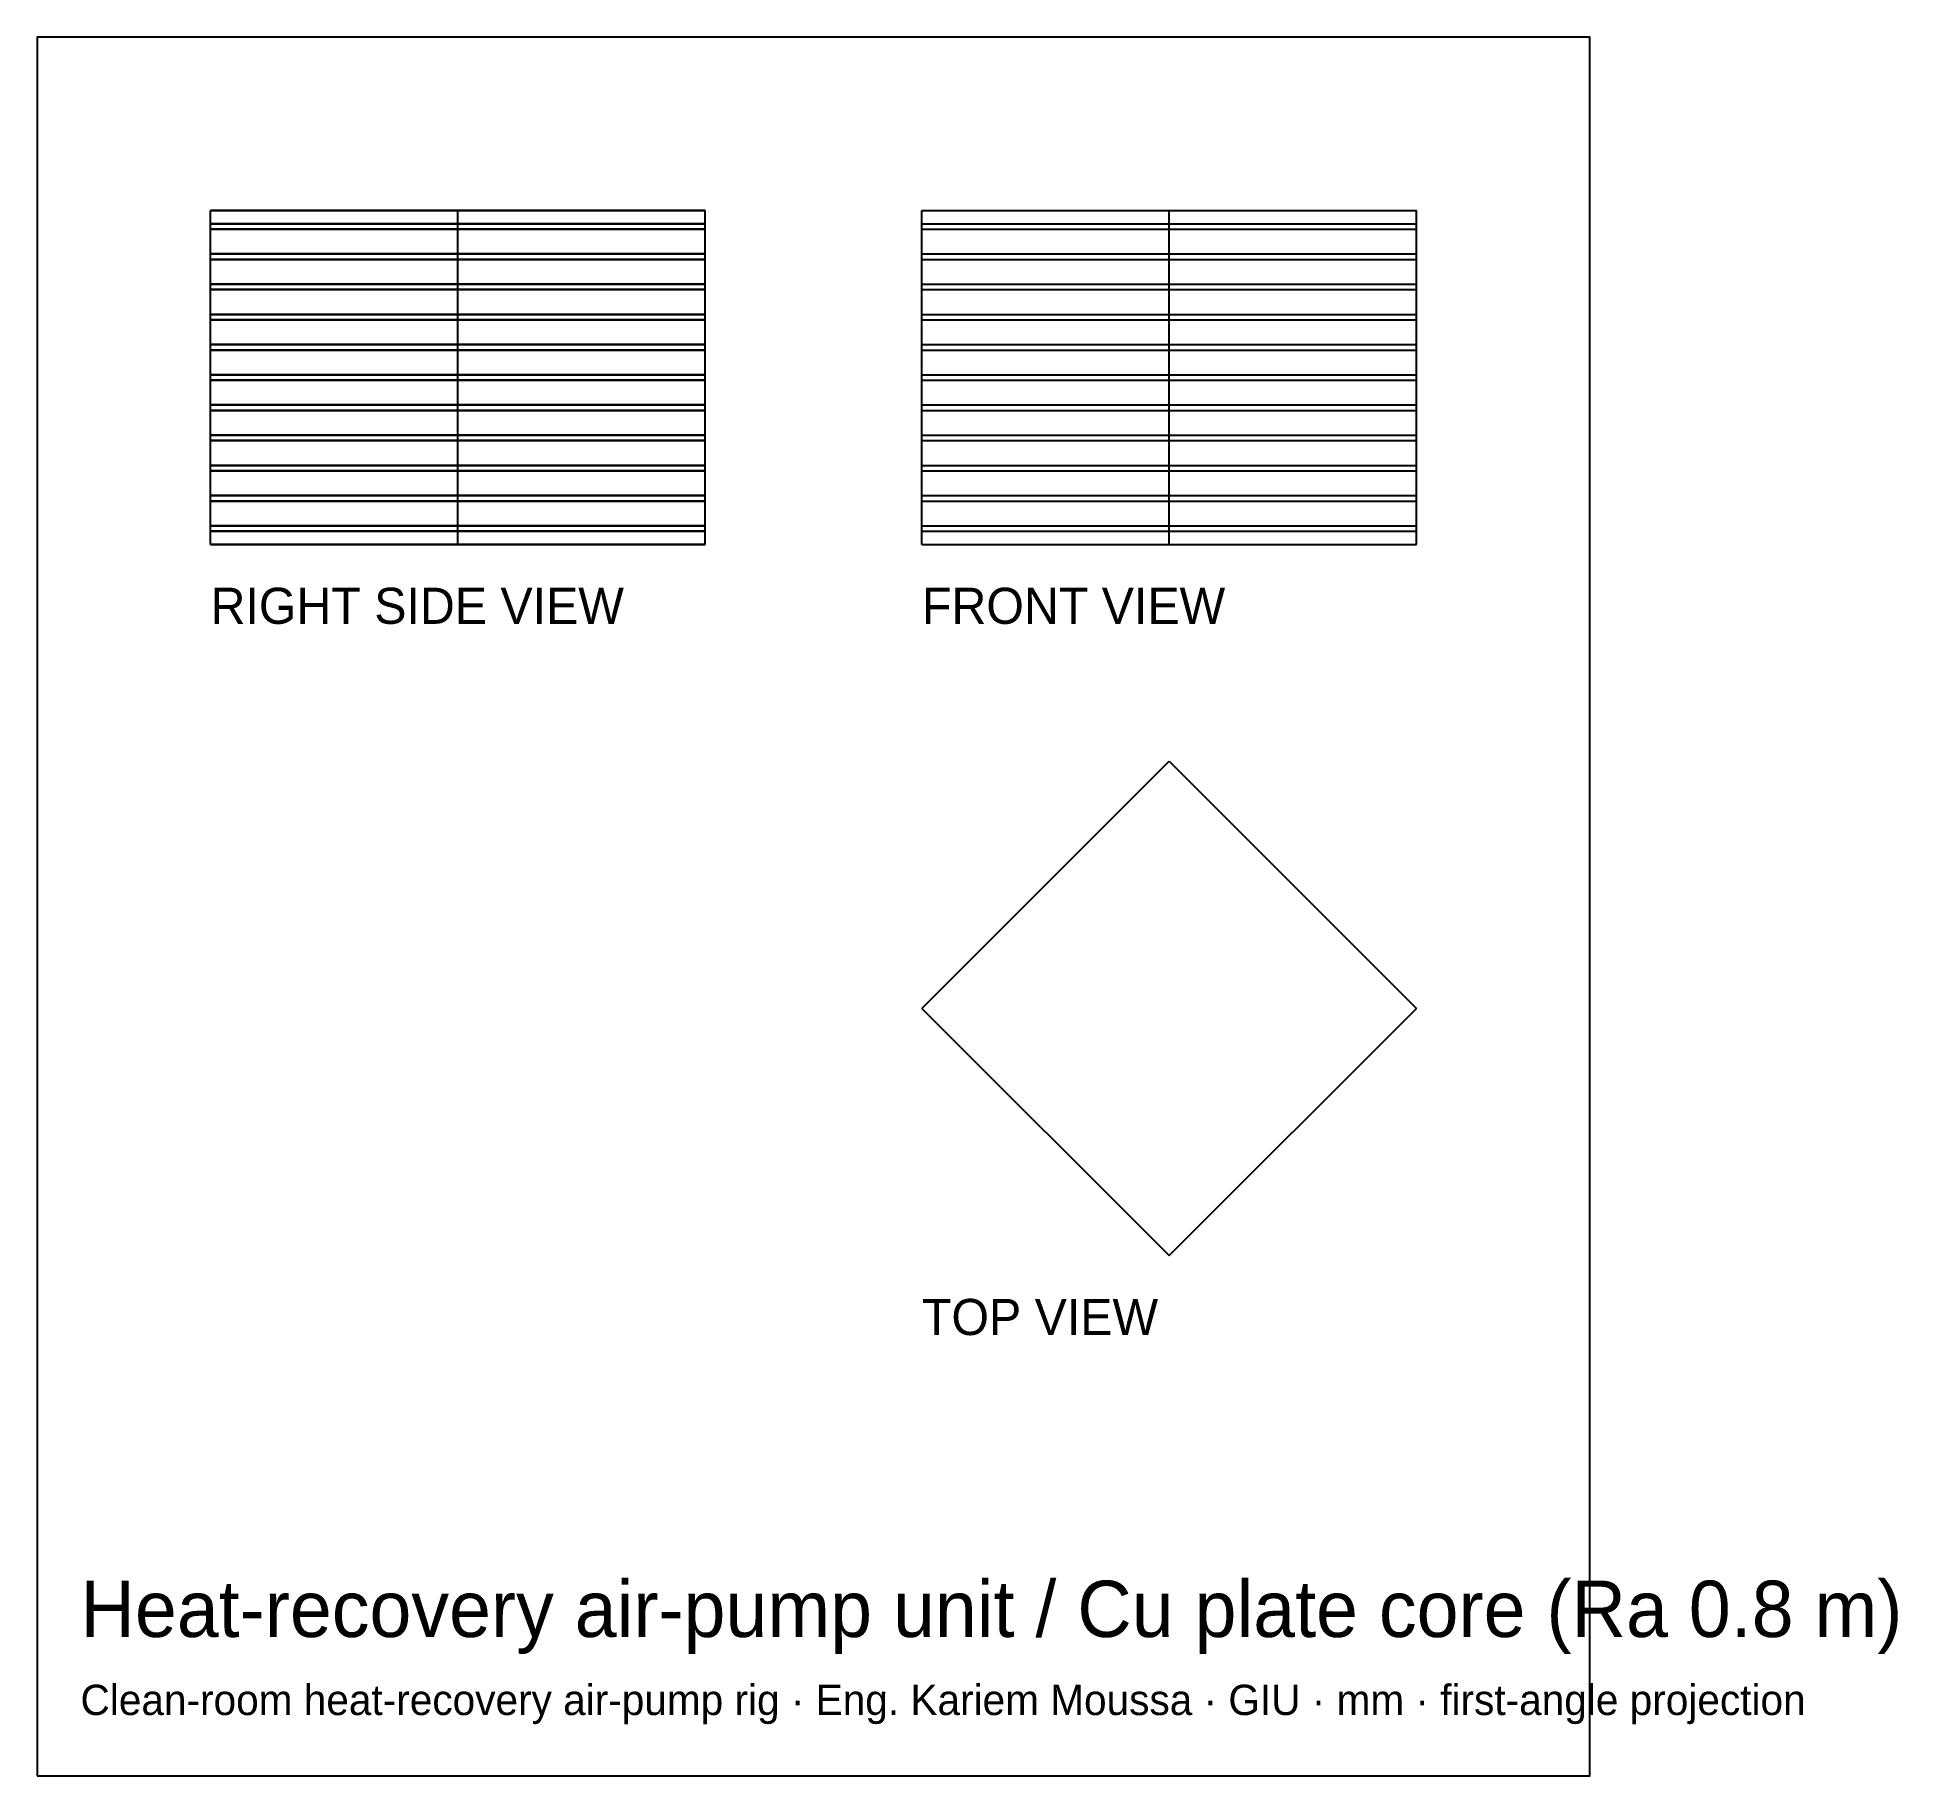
# Model space of a CAD drawing. Header units: millimetres. Extents: x -448 to -319, y -47 to 73.
import ezdxf

# ---------------------------------------------------------------- set-up
doc = ezdxf.new("R2010")
doc.units = ezdxf.units.MM
for name, color, linetype in [('BORDER', 7, 'Continuous'), ('HIDDEN', 8, 'Continuous'), ('TEXT', 5, 'Continuous'), ('VISIBLE', 7, 'Continuous')]:
    doc.layers.add(name, color=color, linetype=linetype)

msp = doc.modelspace()

# ---------------------------------------------------------------- linework, layer by layer
at = {"layer": 'BORDER'}
msp.add_lwpolyline([(-447.99, -46.97), (-340.54, -46.97), (-340.54, 73.35), (-447.99, 73.35)], close=True, dxfattribs=at)
at = {"layer": 'HIDDEN'}
for points in [[(-418.87, 61.35), (-435.99, 61.35)], [(-418.87, 61.35), (-401.76, 61.35)], [(-418.87, 38.25), (-418.87, 61.35)], [(-386.76, 61.35), (-369.65, 61.35)], [(-369.65, 38.25), (-369.65, 61.35)], [(-369.65, 61.35), (-352.54, 61.35)], [(-418.87, 60.44), (-435.99, 60.44)], [(-418.87, 60.06), (-435.99, 60.06)], [(-418.87, 60.44), (-401.76, 60.44)], [(-418.87, 60.06), (-418.87, 60.44)], [(-418.87, 60.06), (-401.76, 60.06)], [(-386.76, 60.44), (-369.65, 60.44)], [(-386.76, 60.06), (-369.65, 60.06)], [(-369.65, 60.06), (-369.65, 60.44)], [(-369.65, 60.44), (-352.54, 60.44)], [(-369.65, 60.06), (-352.54, 60.06)], [(-418.87, 58.35), (-435.99, 58.35)], [(-418.87, 57.97), (-435.99, 57.97)], [(-418.87, 58.35), (-401.76, 58.35)], [(-418.87, 57.97), (-418.87, 58.35)], [(-418.87, 57.97), (-401.76, 57.97)], [(-386.76, 58.35), (-369.65, 58.35)], [(-386.76, 57.97), (-369.65, 57.97)], [(-369.65, 57.97), (-369.65, 58.35)], [(-369.65, 58.35), (-352.54, 58.35)], [(-369.65, 57.97), (-352.54, 57.97)], [(-418.87, 56.26), (-435.99, 56.26)], [(-418.87, 55.88), (-435.99, 55.88)], [(-418.87, 56.26), (-401.76, 56.26)], [(-418.87, 55.88), (-418.87, 56.26)], [(-418.87, 55.88), (-401.76, 55.88)], [(-386.76, 56.26), (-369.65, 56.26)], [(-386.76, 55.88), (-369.65, 55.88)], [(-369.65, 55.88), (-369.65, 56.26)], [(-369.65, 56.26), (-352.54, 56.26)], [(-369.65, 55.88), (-352.54, 55.88)], [(-418.87, 54.17), (-435.99, 54.17)], [(-418.87, 54.17), (-401.76, 54.17)], [(-418.87, 53.79), (-418.87, 54.17)], [(-386.76, 54.17), (-369.65, 54.17)], [(-369.65, 53.79), (-369.65, 54.17)], [(-369.65, 54.17), (-352.54, 54.17)], [(-418.87, 53.79), (-435.99, 53.79)], [(-418.87, 53.79), (-401.76, 53.79)], [(-386.76, 53.79), (-369.65, 53.79)], [(-369.65, 53.79), (-352.54, 53.79)], [(-418.87, 52.08), (-435.99, 52.08)], [(-418.87, 51.7), (-435.99, 51.7)], [(-418.87, 52.08), (-401.76, 52.08)], [(-418.87, 51.7), (-418.87, 52.08)], [(-418.87, 51.7), (-401.76, 51.7)], [(-386.76, 52.08), (-369.65, 52.08)], [(-386.76, 51.7), (-369.65, 51.7)], [(-369.65, 51.7), (-369.65, 52.08)], [(-369.65, 52.08), (-352.54, 52.08)], [(-369.65, 51.7), (-352.54, 51.7)], [(-418.87, 49.99), (-435.99, 49.99)], [(-418.87, 49.61), (-435.99, 49.61)], [(-418.87, 49.99), (-401.76, 49.99)], [(-418.87, 49.61), (-418.87, 49.99)], [(-418.87, 49.61), (-401.76, 49.61)], [(-386.76, 49.99), (-369.65, 49.99)], [(-386.76, 49.61), (-369.65, 49.61)], [(-369.65, 49.61), (-369.65, 49.99)], [(-369.65, 49.99), (-352.54, 49.99)], [(-369.65, 49.61), (-352.54, 49.61)], [(-418.87, 47.9), (-435.99, 47.9)], [(-418.87, 47.9), (-401.76, 47.9)], [(-418.87, 47.52), (-418.87, 47.9)], [(-386.76, 47.9), (-369.65, 47.9)], [(-369.65, 47.52), (-369.65, 47.9)], [(-369.65, 47.9), (-352.54, 47.9)], [(-418.87, 47.52), (-435.99, 47.52)], [(-418.87, 47.52), (-401.76, 47.52)], [(-386.76, 47.52), (-369.65, 47.52)], [(-369.65, 47.52), (-352.54, 47.52)], [(-418.87, 45.81), (-435.99, 45.81)], [(-418.87, 45.43), (-435.99, 45.43)], [(-418.87, 45.81), (-401.76, 45.81)], [(-418.87, 45.43), (-418.87, 45.81)], [(-418.87, 45.43), (-401.76, 45.43)], [(-386.76, 45.81), (-369.65, 45.81)], [(-386.76, 45.43), (-369.65, 45.43)], [(-369.65, 45.43), (-369.65, 45.81)], [(-369.65, 45.81), (-352.54, 45.81)], [(-369.65, 45.43), (-352.54, 45.43)], [(-418.87, 43.72), (-435.99, 43.72)], [(-418.87, 43.34), (-435.99, 43.34)], [(-418.87, 43.72), (-401.76, 43.72)], [(-418.87, 43.34), (-418.87, 43.72)], [(-418.87, 43.34), (-401.76, 43.34)], [(-386.76, 43.72), (-369.65, 43.72)], [(-386.76, 43.34), (-369.65, 43.34)], [(-369.65, 43.34), (-369.65, 43.72)], [(-369.65, 43.72), (-352.54, 43.72)], [(-369.65, 43.34), (-352.54, 43.34)], [(-418.87, 41.63), (-435.99, 41.63)], [(-418.87, 41.25), (-435.99, 41.25)], [(-418.87, 41.63), (-401.76, 41.63)], [(-418.87, 41.25), (-418.87, 41.63)], [(-418.87, 41.25), (-401.76, 41.25)], [(-386.76, 41.63), (-369.65, 41.63)], [(-386.76, 41.25), (-369.65, 41.25)], [(-369.65, 41.25), (-369.65, 41.63)], [(-369.65, 41.63), (-352.54, 41.63)], [(-369.65, 41.25), (-352.54, 41.25)], [(-418.87, 39.54), (-435.99, 39.54)], [(-418.87, 39.16), (-435.99, 39.16)], [(-418.87, 39.54), (-401.76, 39.54)], [(-418.87, 39.16), (-418.87, 39.54)], [(-418.87, 39.16), (-401.76, 39.16)], [(-386.76, 39.54), (-369.65, 39.54)], [(-386.76, 39.16), (-369.65, 39.16)], [(-369.65, 39.16), (-369.65, 39.54)], [(-369.65, 39.54), (-352.54, 39.54)], [(-369.65, 39.16), (-352.54, 39.16)], [(-418.87, 38.25), (-435.99, 38.25)], [(-418.87, 38.25), (-401.76, 38.25)], [(-386.76, 38.25), (-369.65, 38.25)], [(-369.65, 38.25), (-352.54, 38.25)], [(-386.76, 6.14), (-369.65, 23.25)], [(-386.76, 6.14), (-369.65, 23.25)], [(-386.76, 6.14), (-369.65, 23.25)], [(-386.76, 6.14), (-369.65, 23.25)], [(-386.76, 6.14), (-369.65, 23.25)], [(-386.76, 6.14), (-369.65, 23.25)], [(-386.76, 6.14), (-369.65, 23.25)], [(-386.76, 6.14), (-369.65, 23.25)], [(-386.76, 6.14), (-369.65, 23.25)], [(-386.76, 6.14), (-369.65, 23.25)], [(-386.76, 6.14), (-369.65, 23.25)], [(-386.76, 6.14), (-369.65, 23.25)], [(-386.76, 6.14), (-369.65, 23.25)], [(-386.76, 6.14), (-369.65, 23.25)], [(-386.76, 6.14), (-369.65, 23.25)], [(-386.76, 6.14), (-369.65, 23.25)], [(-386.76, 6.14), (-369.65, 23.25)], [(-386.76, 6.14), (-369.65, 23.25)], [(-386.76, 6.14), (-369.65, 23.25)], [(-386.76, 6.14), (-369.65, 23.25)], [(-386.76, 6.14), (-369.65, 23.25)], [(-386.76, 6.14), (-369.65, 23.25)], [(-386.76, 6.14), (-369.65, 23.25)], [(-369.65, 23.25), (-352.54, 6.14)], [(-369.65, 23.25), (-352.54, 6.14)], [(-369.65, 23.25), (-352.54, 6.14)], [(-369.65, 23.25), (-352.54, 6.14)], [(-369.65, 23.25), (-352.54, 6.14)], [(-369.65, 23.25), (-352.54, 6.14)], [(-369.65, 23.25), (-352.54, 6.14)], [(-369.65, 23.25), (-352.54, 6.14)], [(-369.65, 23.25), (-352.54, 6.14)], [(-369.65, 23.25), (-352.54, 6.14)], [(-369.65, 23.25), (-352.54, 6.14)], [(-369.65, 23.25), (-352.54, 6.14)], [(-369.65, 23.25), (-352.54, 6.14)], [(-369.65, 23.25), (-352.54, 6.14)], [(-369.65, 23.25), (-352.54, 6.14)], [(-369.65, 23.25), (-352.54, 6.14)], [(-369.65, 23.25), (-352.54, 6.14)], [(-369.65, 23.25), (-352.54, 6.14)], [(-369.65, 23.25), (-352.54, 6.14)], [(-369.65, 23.25), (-352.54, 6.14)], [(-369.65, 23.25), (-352.54, 6.14)], [(-369.65, 23.25), (-352.54, 6.14)], [(-369.65, 23.25), (-352.54, 6.14)], [(-386.76, 6.14), (-369.65, -10.97)], [(-386.76, 6.14), (-369.65, -10.97)], [(-386.76, 6.14), (-369.65, -10.97)], [(-386.76, 6.14), (-369.65, -10.97)], [(-386.76, 6.14), (-369.65, -10.97)], [(-386.76, 6.14), (-369.65, -10.97)], [(-386.76, 6.14), (-369.65, -10.97)], [(-386.76, 6.14), (-369.65, -10.97)], [(-386.76, 6.14), (-369.65, -10.97)], [(-386.76, 6.14), (-369.65, -10.97)], [(-386.76, 6.14), (-369.65, -10.97)], [(-386.76, 6.14), (-369.65, -10.97)], [(-386.76, 6.14), (-369.65, -10.97)], [(-386.76, 6.14), (-369.65, -10.97)], [(-386.76, 6.14), (-369.65, -10.97)], [(-386.76, 6.14), (-369.65, -10.97)], [(-386.76, 6.14), (-369.65, -10.97)], [(-386.76, 6.14), (-369.65, -10.97)], [(-386.76, 6.14), (-369.65, -10.97)], [(-386.76, 6.14), (-369.65, -10.97)], [(-386.76, 6.14), (-369.65, -10.97)], [(-386.76, 6.14), (-369.65, -10.97)], [(-386.76, 6.14), (-369.65, -10.97)], [(-369.65, -10.97), (-352.54, 6.14)], [(-369.65, -10.97), (-352.54, 6.14)], [(-369.65, -10.97), (-352.54, 6.14)], [(-369.65, -10.97), (-352.54, 6.14)], [(-369.65, -10.97), (-352.54, 6.14)], [(-369.65, -10.97), (-352.54, 6.14)], [(-369.65, -10.97), (-352.54, 6.14)], [(-369.65, -10.97), (-352.54, 6.14)], [(-369.65, -10.97), (-352.54, 6.14)], [(-369.65, -10.97), (-352.54, 6.14)], [(-369.65, -10.97), (-352.54, 6.14)], [(-369.65, -10.97), (-352.54, 6.14)], [(-369.65, -10.97), (-352.54, 6.14)], [(-369.65, -10.97), (-352.54, 6.14)], [(-369.65, -10.97), (-352.54, 6.14)], [(-369.65, -10.97), (-352.54, 6.14)], [(-369.65, -10.97), (-352.54, 6.14)], [(-369.65, -10.97), (-352.54, 6.14)], [(-369.65, -10.97), (-352.54, 6.14)], [(-369.65, -10.97), (-352.54, 6.14)], [(-369.65, -10.97), (-352.54, 6.14)], [(-369.65, -10.97), (-352.54, 6.14)], [(-369.65, -10.97), (-352.54, 6.14)]]:
    msp.add_lwpolyline(points, dxfattribs=at)
at = {"layer": 'VISIBLE'}
for points in [[(-435.99, 61.35), (-418.87, 61.35)], [(-435.99, 38.25), (-435.99, 61.35)], [(-401.76, 61.35), (-418.87, 61.35)], [(-418.87, 38.25), (-418.87, 61.35)], [(-401.76, 38.25), (-401.76, 61.35)], [(-386.76, 38.25), (-386.76, 61.35)], [(-386.76, 61.35), (-369.65, 61.35)], [(-369.65, 61.35), (-352.54, 61.35)], [(-369.65, 38.25), (-369.65, 61.35)], [(-352.54, 38.25), (-352.54, 61.35)], [(-435.99, 60.44), (-418.87, 60.44)], [(-435.99, 60.06), (-435.99, 60.44)], [(-435.99, 60.06), (-418.87, 60.06)], [(-401.76, 60.44), (-418.87, 60.44)], [(-418.87, 60.06), (-418.87, 60.44)], [(-401.76, 60.06), (-418.87, 60.06)], [(-401.76, 60.06), (-401.76, 60.44)], [(-386.76, 60.06), (-386.76, 60.44)], [(-386.76, 60.44), (-369.65, 60.44)], [(-386.76, 60.06), (-369.65, 60.06)], [(-369.65, 60.44), (-352.54, 60.44)], [(-369.65, 60.06), (-369.65, 60.44)], [(-369.65, 60.06), (-352.54, 60.06)], [(-352.54, 60.06), (-352.54, 60.44)], [(-435.99, 58.35), (-418.87, 58.35)], [(-435.99, 57.97), (-435.99, 58.35)], [(-435.99, 57.97), (-418.87, 57.97)], [(-401.76, 58.35), (-418.87, 58.35)], [(-418.87, 57.97), (-418.87, 58.35)], [(-401.76, 57.97), (-418.87, 57.97)], [(-401.76, 57.97), (-401.76, 58.35)], [(-386.76, 57.97), (-386.76, 58.35)], [(-386.76, 58.35), (-369.65, 58.35)], [(-386.76, 57.97), (-369.65, 57.97)], [(-369.65, 58.35), (-352.54, 58.35)], [(-369.65, 57.97), (-369.65, 58.35)], [(-369.65, 57.97), (-352.54, 57.97)], [(-352.54, 57.97), (-352.54, 58.35)], [(-435.99, 56.26), (-418.87, 56.26)], [(-435.99, 55.88), (-435.99, 56.26)], [(-435.99, 55.88), (-418.87, 55.88)], [(-401.76, 56.26), (-418.87, 56.26)], [(-418.87, 55.88), (-418.87, 56.26)], [(-401.76, 55.88), (-418.87, 55.88)], [(-401.76, 55.88), (-401.76, 56.26)], [(-386.76, 55.88), (-386.76, 56.26)], [(-386.76, 56.26), (-369.65, 56.26)], [(-386.76, 55.88), (-369.65, 55.88)], [(-369.65, 56.26), (-352.54, 56.26)], [(-369.65, 55.88), (-369.65, 56.26)], [(-369.65, 55.88), (-352.54, 55.88)], [(-352.54, 55.88), (-352.54, 56.26)], [(-435.99, 54.17), (-418.87, 54.17)], [(-435.99, 53.79), (-435.99, 54.17)], [(-401.76, 54.17), (-418.87, 54.17)], [(-418.87, 53.79), (-418.87, 54.17)], [(-401.76, 53.79), (-401.76, 54.17)], [(-386.76, 53.79), (-386.76, 54.17)], [(-386.76, 54.17), (-369.65, 54.17)], [(-369.65, 54.17), (-352.54, 54.17)], [(-369.65, 53.79), (-369.65, 54.17)], [(-352.54, 53.79), (-352.54, 54.17)], [(-435.99, 53.79), (-418.87, 53.79)], [(-401.76, 53.79), (-418.87, 53.79)], [(-386.76, 53.79), (-369.65, 53.79)], [(-369.65, 53.79), (-352.54, 53.79)], [(-435.99, 52.08), (-418.87, 52.08)], [(-435.99, 51.7), (-435.99, 52.08)], [(-435.99, 51.7), (-418.87, 51.7)], [(-401.76, 52.08), (-418.87, 52.08)], [(-418.87, 51.7), (-418.87, 52.08)], [(-401.76, 51.7), (-418.87, 51.7)], [(-401.76, 51.7), (-401.76, 52.08)], [(-386.76, 51.7), (-386.76, 52.08)], [(-386.76, 52.08), (-369.65, 52.08)], [(-386.76, 51.7), (-369.65, 51.7)], [(-369.65, 52.08), (-352.54, 52.08)], [(-369.65, 51.7), (-369.65, 52.08)], [(-369.65, 51.7), (-352.54, 51.7)], [(-352.54, 51.7), (-352.54, 52.08)], [(-435.99, 49.99), (-418.87, 49.99)], [(-435.99, 49.61), (-435.99, 49.99)], [(-435.99, 49.61), (-418.87, 49.61)], [(-401.76, 49.99), (-418.87, 49.99)], [(-418.87, 49.61), (-418.87, 49.99)], [(-401.76, 49.61), (-418.87, 49.61)], [(-401.76, 49.61), (-401.76, 49.99)], [(-386.76, 49.61), (-386.76, 49.99)], [(-386.76, 49.99), (-369.65, 49.99)], [(-386.76, 49.61), (-369.65, 49.61)], [(-369.65, 49.99), (-352.54, 49.99)], [(-369.65, 49.61), (-369.65, 49.99)], [(-369.65, 49.61), (-352.54, 49.61)], [(-352.54, 49.61), (-352.54, 49.99)], [(-435.99, 47.9), (-418.87, 47.9)], [(-435.99, 47.52), (-435.99, 47.9)], [(-401.76, 47.9), (-418.87, 47.9)], [(-418.87, 47.52), (-418.87, 47.9)], [(-401.76, 47.52), (-401.76, 47.9)], [(-386.76, 47.52), (-386.76, 47.9)], [(-386.76, 47.9), (-369.65, 47.9)], [(-369.65, 47.9), (-352.54, 47.9)], [(-369.65, 47.52), (-369.65, 47.9)], [(-352.54, 47.52), (-352.54, 47.9)], [(-435.99, 47.52), (-418.87, 47.52)], [(-401.76, 47.52), (-418.87, 47.52)], [(-386.76, 47.52), (-369.65, 47.52)], [(-369.65, 47.52), (-352.54, 47.52)], [(-435.99, 45.81), (-418.87, 45.81)], [(-435.99, 45.43), (-435.99, 45.81)], [(-435.99, 45.43), (-418.87, 45.43)], [(-401.76, 45.81), (-418.87, 45.81)], [(-418.87, 45.43), (-418.87, 45.81)], [(-401.76, 45.43), (-418.87, 45.43)], [(-401.76, 45.43), (-401.76, 45.81)], [(-386.76, 45.43), (-386.76, 45.81)], [(-386.76, 45.81), (-369.65, 45.81)], [(-386.76, 45.43), (-369.65, 45.43)], [(-369.65, 45.81), (-352.54, 45.81)], [(-369.65, 45.43), (-369.65, 45.81)], [(-369.65, 45.43), (-352.54, 45.43)], [(-352.54, 45.43), (-352.54, 45.81)], [(-435.99, 43.72), (-418.87, 43.72)], [(-435.99, 43.34), (-435.99, 43.72)], [(-435.99, 43.34), (-418.87, 43.34)], [(-401.76, 43.72), (-418.87, 43.72)], [(-418.87, 43.34), (-418.87, 43.72)], [(-401.76, 43.34), (-418.87, 43.34)], [(-401.76, 43.34), (-401.76, 43.72)], [(-386.76, 43.34), (-386.76, 43.72)], [(-386.76, 43.72), (-369.65, 43.72)], [(-386.76, 43.34), (-369.65, 43.34)], [(-369.65, 43.72), (-352.54, 43.72)], [(-369.65, 43.34), (-369.65, 43.72)], [(-369.65, 43.34), (-352.54, 43.34)], [(-352.54, 43.34), (-352.54, 43.72)], [(-435.99, 41.63), (-418.87, 41.63)], [(-435.99, 41.25), (-435.99, 41.63)], [(-435.99, 41.25), (-418.87, 41.25)], [(-401.76, 41.63), (-418.87, 41.63)], [(-418.87, 41.25), (-418.87, 41.63)], [(-401.76, 41.25), (-418.87, 41.25)], [(-401.76, 41.25), (-401.76, 41.63)], [(-386.76, 41.25), (-386.76, 41.63)], [(-386.76, 41.63), (-369.65, 41.63)], [(-386.76, 41.25), (-369.65, 41.25)], [(-369.65, 41.63), (-352.54, 41.63)], [(-369.65, 41.25), (-369.65, 41.63)], [(-369.65, 41.25), (-352.54, 41.25)], [(-352.54, 41.25), (-352.54, 41.63)], [(-435.99, 39.54), (-418.87, 39.54)], [(-435.99, 39.16), (-435.99, 39.54)], [(-435.99, 39.16), (-418.87, 39.16)], [(-401.76, 39.54), (-418.87, 39.54)], [(-418.87, 39.16), (-418.87, 39.54)], [(-401.76, 39.16), (-418.87, 39.16)], [(-401.76, 39.16), (-401.76, 39.54)], [(-386.76, 39.16), (-386.76, 39.54)], [(-386.76, 39.54), (-369.65, 39.54)], [(-386.76, 39.16), (-369.65, 39.16)], [(-369.65, 39.54), (-352.54, 39.54)], [(-369.65, 39.16), (-369.65, 39.54)], [(-369.65, 39.16), (-352.54, 39.16)], [(-352.54, 39.16), (-352.54, 39.54)], [(-435.99, 38.25), (-418.87, 38.25)], [(-401.76, 38.25), (-418.87, 38.25)], [(-386.76, 38.25), (-369.65, 38.25)], [(-369.65, 38.25), (-352.54, 38.25)], [(-386.76, 6.14), (-369.65, 23.25)], [(-369.65, 23.25), (-352.54, 6.14)], [(-386.76, 6.14), (-369.65, -10.97)], [(-369.65, -10.97), (-352.54, 6.14)]]:
    msp.add_lwpolyline(points, dxfattribs=at)

# ---------------------------------------------------------------- texts
at = {"layer": 'TEXT'}
for s, height, p in [('RIGHT SIDE VIEW', 2.5, (-435.99, 32.75)), ('FRONT VIEW', 2.5, (-386.76, 32.75)), ('TOP VIEW', 2.5, (-386.76, -16.47)), ('Heat-recovery air-pump unit / Cu plate core (Ra 0.8 m)', 3.9, (-444.99, -37.37)), ('Clean-room heat-recovery air-pump rig · Eng. Kariem Moussa · GIU · mm · first-angle projection', 2.1, (-444.99, -42.77))]:
    msp.add_text(s, height=height, dxfattribs=at).set_placement(p)

doc.saveas('drawing.dxf')
